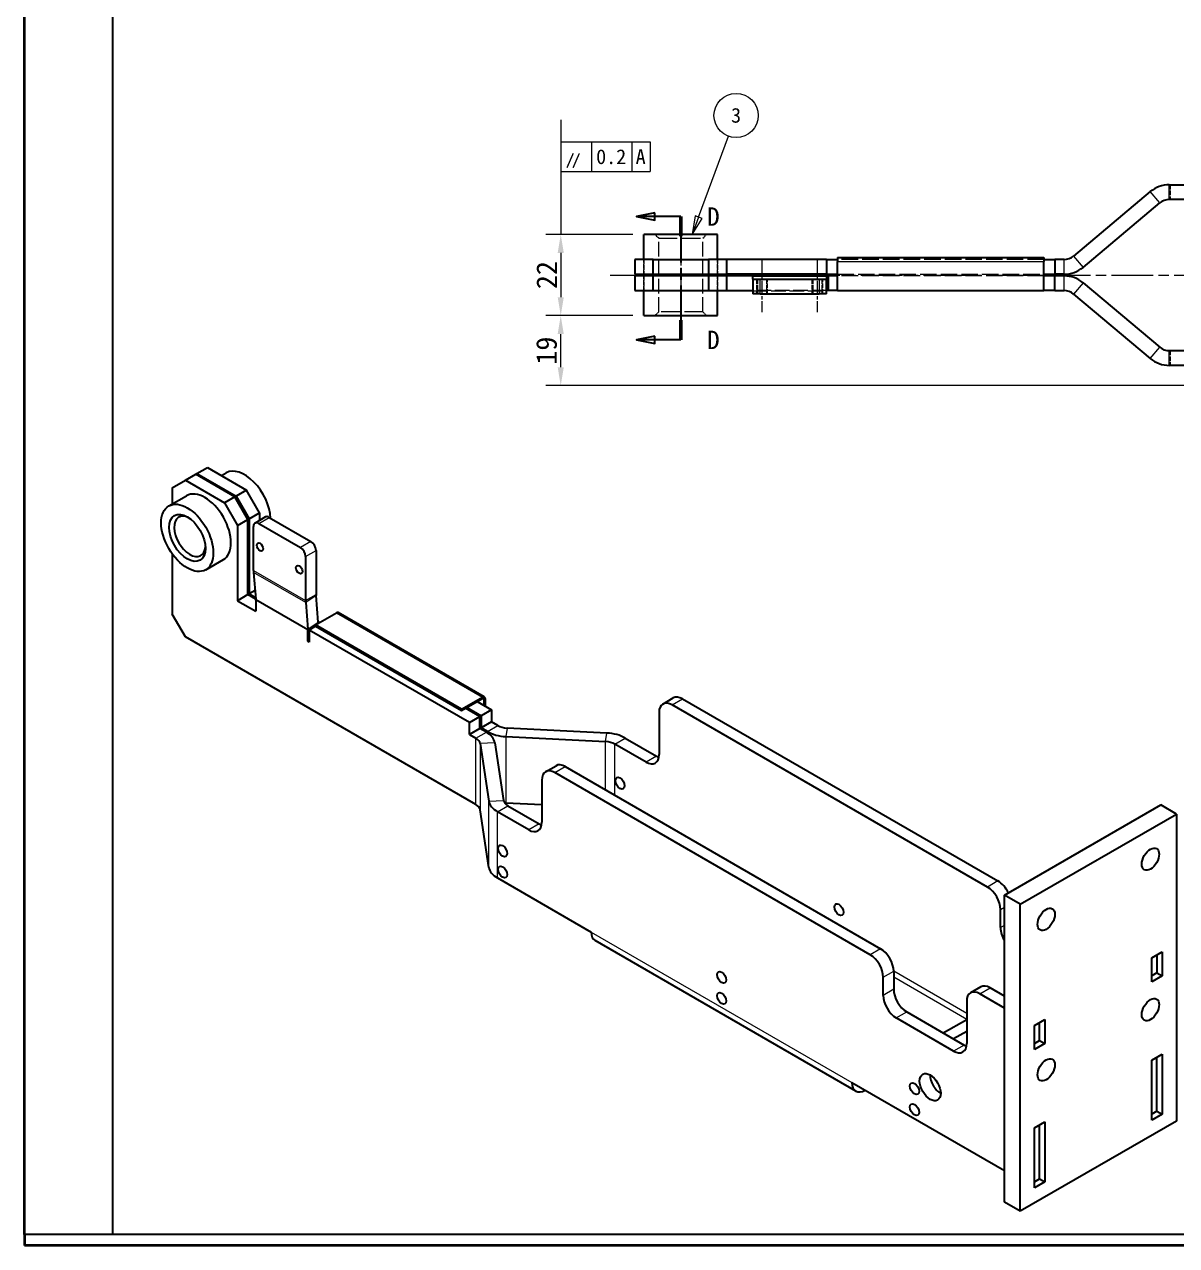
# Model space of a CAD drawing. Header units: millimetres. Extents: x 12 to 829, y 11 to 583.
# Drawn here: x 12 to 324.5, y 11 to 342.3 of the extents above; entities that cross this region are included whole.
import ezdxf

# ---------------------------------------------------------------- set-up
doc = ezdxf.new("R2010")
doc.units = ezdxf.units.MM
doc.header["$LTSCALE"] = 2
doc.linetypes.add('CHAIN', pattern=[0.3543, 0.2362, -0.0295, 0.0591, -0.0295])
doc.linetypes.add('DASHED', pattern=[0.2067, 0.1654, -0.0413])
for name, color, linetype, lineweight, true_color in [('中心线 (ISO)', 1, 'CHAIN', 18, 0xff0000), ('剖切线 (ISO)', 7, 'CHAIN', 25, 0x008000), ('尺寸 (ISO)', 7, 'Continuous', 18, 0x008000), ('符号 (ISO)', 7, 'Continuous', 18, 0x008000), ('隐藏 (ISO)', 5, 'DASHED', 18, 0x0000ff), ('隐藏窄的 (ISO)', 5, 'DASHED', 18, 0x0000ff)]:
    doc.layers.add(name, color=color, linetype=linetype, lineweight=lineweight, true_color=true_color)
for name, color, linetype, lineweight in [('可见 (ISO)', 7, 'Continuous', 25), ('可见窄的 (ISO)', 7, 'Continuous', 18), ('图框 (ISO)', 7, 'Continuous', 35)]:
    doc.layers.add(name, color=color, linetype=linetype, lineweight=lineweight)
doc.styles.add('HZ_33', font='simfang.ttf')
doc.styles.add('文本样式100', font='AIGDT___.TTF')
doc.styles.add('文本样式74', font='SimSun.ttf')
doc.styles.add('最新国标', font='simfang.ttf')
doc.styles.add('注释文本 (ISO)', font='simfang.ttf')
doc.dimstyles.new('默认 (GB)', dxfattribs={"dimscale": 2, "dimtxt": 2.8, "dimasz": 2.5, "dimexe": 2, "dimexo": 1.5, "dimgap": 0.5, "dimtad": 1, "dimtoh": 1, "dimdsep": 46, "dimtxsty": '最新国标', "dimcen": 0.09, "dimdle": 10, "dimclrd": 256, "dimclre": 256, "dimclrt": 256, "dimaunit": 1, "dimadec": 3, "dimazin": 2, "dimtfac": 0.535714, "dimtmove": 0, "dimatfit": 3, "dimfxl": 0, "dimtolj": 1, "dimtzin": 0, "dimlwd": -1, "dimlwe": -1, "dimarcsym": 0})

# ---------------------------------------------------------------- blocks, each defined once
blk = doc.blocks.new('图框 最新国标')
at = {"layer": '图框 (ISO)'}
for p, q in [((6, 7), (6, 291.5)), ((6, 7), (6, 5.5)), ((6, 7), (6, 5.5)), ((414.5, 5.5), (6, 5.5))]:
    blk.add_line(p, q, dxfattribs=at)
at = {"layer": '图框 (ISO)', "color": 7, "linetype": 'Continuous', "lineweight": 25}
for p, q in [((18, 7), (18, 290)), ((413, 7), (6, 7)), ((413, 7), (18, 7))]:
    blk.add_line(p, q, dxfattribs=at)
at = {"layer": '图框 (ISO)', "style": '文本样式74'}
blk.add_attdef('零件代号_001', (44.41, 287.25), '', height=2.5, rotation=180, dxfattribs=at)
blk = doc.blocks.new('*D10')
at = {"layer": 'Defpoints', "color": 0, "transparency": 16777216}
for p in [(180.05, 285.29), (157.48, 263.29), (180.05, 263.29)]:
    blk.add_point(p, dxfattribs=at)
at = {"layer": '尺寸 (ISO)', "color": 116, "true_color": 0x00803f, "transparency": 16777216}
for p, q in [((177.05, 285.29), (153.48, 285.29)), ((157.48, 280.29), (157.48, 268.29)), ((177.05, 263.29), (153.48, 263.29))]:
    blk.add_line(p, q, dxfattribs=at)
for points in [[(156.65, 280.29), (158.31, 280.29), (157.48, 285.29)], [(156.65, 268.29), (158.31, 268.29), (157.48, 263.29)]]:
    blk.add_solid(points, dxfattribs=at)
at = {"layer": '尺寸 (ISO)', "transparency": 16777216, "insert": (153.68, 274.29), "char_height": 5.6, "attachment_point": 5, "rotation": 90, "style": '最新国标'}
blk.add_mtext('\\A1;22', dxfattribs=at)
blk = doc.blocks.new('*D12')
at = {"layer": 'Defpoints', "color": 0, "transparency": 16777216}
for p in [(157.48, 263.29), (180.05, 263.29), (522.55, 244.29)]:
    blk.add_point(p, dxfattribs=at)
at = {"layer": '尺寸 (ISO)', "color": 116, "true_color": 0x00803f, "transparency": 16777216}
for p, q in [((177.05, 263.29), (153.48, 263.29)), ((157.48, 249.29), (157.48, 258.29)), ((519.55, 244.29), (153.48, 244.29))]:
    blk.add_line(p, q, dxfattribs=at)
for points in [[(156.65, 258.29), (158.31, 258.29), (157.48, 263.29)], [(156.65, 249.29), (158.31, 249.29), (157.48, 244.29)]]:
    blk.add_solid(points, dxfattribs=at)
at = {"layer": '尺寸 (ISO)', "transparency": 16777216, "insert": (153.65, 253.79), "char_height": 5.6, "attachment_point": 5, "rotation": 90, "style": '最新国标'}
blk.add_mtext('\\A1;19', dxfattribs=at)
blk = doc.blocks.new('引出序号2')
at = {"layer": '符号 (ISO)'}
for p, q in [((97.44, 144.99), (101.48, 155.97)), ((96.97, 145.16), (96.58, 142.65)), ((97.44, 144.99), (96.58, 142.65)), ((96.58, 142.65), (97.91, 144.82)), ((97.91, 144.82), (96.97, 145.16))]:
    blk.add_line(p, q, dxfattribs=at)
at = {"layer": '符号 (ISO)', "flags": 128}
blk.add_lwpolyline([(96.97, 145.16), (96.58, 142.65), (97.91, 144.82), (96.97, 145.16)], dxfattribs=at)
at = {"layer": '符号 (ISO)'}
blk.add_circle((102.52, 158.79), 3, dxfattribs=at)
blk.add_solid([(96.97, 145.16), (96.58, 142.65), (97.91, 144.82), (96.97, 145.16)], dxfattribs=at)
at = {"layer": '符号 (ISO)', "insert": (102.52, 158.8), "char_height": 2, "attachment_point": 5, "style": '注释文本 (ISO)'}
blk.add_mtext('3', dxfattribs=at)
blk = doc.blocks.new('二维转换剖视图0')
at = {"layer": '剖切线 (ISO)', "linetype": 'Continuous'}
for p, q in [((91.52, 145.58), (89.02, 145.08)), ((91.52, 145.08), (89.02, 145.08)), ((89.02, 145.08), (91.52, 144.58)), ((91.52, 144.58), (91.52, 145.58)), ((95.02, 145.08), (91.52, 145.08)), ((91.52, 128.85), (89.02, 128.35)), ((91.52, 128.35), (89.02, 128.35)), ((89.02, 128.35), (91.52, 127.85)), ((91.52, 127.85), (91.52, 128.85)), ((95.02, 128.35), (91.52, 128.35))]:
    blk.add_line(p, q, dxfattribs=at)
at = {"layer": '剖切线 (ISO)', "linetype": 'CHAIN', "ltscale": 13.212488}
blk.add_line((95.02, 145.08), (95.02, 128.35), dxfattribs=at)
at = {"layer": '剖切线 (ISO)', "linetype": 'Continuous', "lineweight": 50}
for p, q in [((95.02, 145.08), (95.02, 142.4)), ((95.02, 131.04), (95.02, 128.35))]:
    blk.add_line(p, q, dxfattribs=at)
at = {"layer": '剖切线 (ISO)', "linetype": 'Continuous', "flags": 128}
for points in [[(91.52, 145.58), (89.02, 145.08), (91.52, 144.58), (91.52, 145.58)], [(91.52, 128.85), (89.02, 128.35), (91.52, 127.85), (91.52, 128.85)]]:
    blk.add_lwpolyline(points, dxfattribs=at)
at = {"layer": '剖切线 (ISO)'}
for points in [[(91.52, 145.58), (89.02, 145.08), (91.52, 144.58), (91.52, 145.58)], [(91.52, 128.85), (89.02, 128.35), (91.52, 127.85), (91.52, 128.85)]]:
    blk.add_solid(points, dxfattribs=at)
at = {"layer": '剖切线 (ISO)', "char_height": 2.5, "attachment_point": 7, "style": 'HZ_33'}
for insert in [(98.59, 143.83), (98.59, 127.1)]:
    blk.add_mtext('D', dxfattribs=dict(at, insert=insert))
blk = doc.blocks.new('GDT 标识符号(&T)1')
at = {"layer": '符号 (ISO)'}
for p, q in [((78.74, 158.21), (78.74, 155.21)), ((78.74, 155.21), (90.89, 155.21)), ((78.74, 155.21), (78.74, 151.21)), ((82.9, 155.21), (82.9, 151.21)), ((88.39, 155.21), (88.39, 151.21)), ((90.89, 155.21), (90.89, 151.21)), ((78.74, 151.21), (78.74, 142.65)), ((78.74, 151.21), (90.89, 151.21))]:
    blk.add_line(p, q, dxfattribs=at)
at = {"layer": '符号 (ISO)', "char_height": 2, "attachment_point": 7}
for s, insert, style in [('0.2', (83.54, 152.17), '注释文本 (ISO)'), ('A', (88.9, 152.21), '注释文本 (ISO)'), ('f', (79.4, 151.66), '文本样式100')]:
    blk.add_mtext(s, dxfattribs=dict(at, insert=insert, style=style))

msp = doc.modelspace()

# ---------------------------------------------------------------- linework, layer by layer
at = {"layer": '中心线 (ISO)', "ltscale": 10.24949}
msp.add_line((190.048, 283.516), (190.048, 265.068), dxfattribs=at)
at = {"layer": '中心线 (ISO)', "ltscale": 7.778352}
for p, q in [((212.048, 278.212), (212.048, 264.212)), ((227.048, 278.212), (227.048, 264.212))]:
    msp.add_line(p, q, dxfattribs=at)
at = {"layer": '中心线 (ISO)', "ltscale": 23.990969}
msp.add_line((170.867, 274.292), (546.179, 274.292), dxfattribs=at)
at = {"layer": '可见 (ISO)'}
for p, q in [((322.548, 298.792), (334.548, 298.792)), ((317.406, 296.92), (296.587, 279.452)), ((299.158, 276.387), (319.977, 293.856)), ((334.548, 294.792), (322.548, 294.792)), ((200.048, 285.292), (180.048, 285.292)), ((180.048, 278.516), (180.048, 285.292)), ((200.048, 278.516), (200.048, 285.292)), ((182.548, 278.516), (177.548, 278.516)), ((177.548, 278.516), (177.548, 274.516)), ((182.548, 274.516), (182.548, 278.516)), ((182.548, 278.516), (197.548, 278.516)), ((202.548, 278.516), (197.548, 278.516)), ((197.548, 278.516), (197.548, 274.516)), ((202.548, 274.516), (202.548, 278.516)), ((229.548, 278.516), (202.548, 278.516)), ((229.548, 278.516), (232.548, 278.516)), ((229.548, 278.516), (229.548, 274.516)), ((232.548, 279.016), (288.548, 279.016)), ((232.548, 279.016), (232.548, 278.016)), ((288.548, 279.016), (288.548, 278.016)), ((288.548, 278.516), (291.548, 278.516)), ((294.016, 278.516), (291.548, 278.516)), ((291.548, 278.516), (291.548, 274.516)), ((232.548, 270.016), (232.548, 278.016)), ((288.548, 270.016), (288.548, 278.016)), ((177.548, 274.516), (182.548, 274.516)), ((182.548, 274.068), (177.548, 274.068)), ((177.548, 274.068), (177.548, 270.068)), ((180.048, 274.068), (180.048, 274.516)), ((182.548, 274.516), (197.548, 274.516)), ((182.548, 270.068), (182.548, 274.068)), ((197.548, 274.068), (182.548, 274.068)), ((197.548, 274.516), (202.548, 274.516)), ((202.548, 274.068), (197.548, 274.068)), ((197.548, 274.068), (197.548, 270.068)), ((200.048, 274.068), (200.048, 274.516)), ((229.548, 274.516), (202.548, 274.516)), ((202.548, 270.068), (202.548, 274.068)), ((209.548, 274.068), (202.548, 274.068)), ((209.548, 274.068), (229.548, 274.068)), ((209.548, 274.068), (209.548, 274.038)), ((209.548, 273.227), (209.548, 274.038)), ((209.548, 273.212), (209.548, 273.227)), ((209.548, 273.212), (211.548, 273.212)), ((209.548, 273.212), (209.548, 269.212)), ((211.548, 273.212), (227.548, 273.212)), ((227.548, 273.212), (229.548, 273.212)), ((229.548, 274.516), (232.548, 274.516)), ((229.548, 274.038), (229.548, 274.068)), ((229.548, 274.068), (230.048, 274.068)), ((229.548, 274.038), (229.548, 273.227)), ((229.548, 273.212), (229.548, 273.227)), ((229.548, 269.212), (229.548, 273.212)), ((232.548, 274.068), (230.048, 274.068)), ((230.048, 274.068), (230.048, 270.068)), ((288.548, 274.516), (291.548, 274.516)), ((291.548, 274.068), (288.548, 274.068)), ((294.016, 274.516), (291.548, 274.516)), ((294.016, 274.068), (291.548, 274.068)), ((291.548, 270.068), (291.548, 274.068)), ((299.158, 272.197), (319.977, 254.728)), ((177.548, 270.068), (182.548, 270.068)), ((180.048, 263.292), (180.048, 270.068)), ((182.548, 270.068), (197.548, 270.068)), ((197.548, 270.068), (202.548, 270.068)), ((200.048, 263.292), (200.048, 270.068)), ((202.548, 270.068), (209.548, 270.068)), ((211.548, 269.212), (209.548, 269.212)), ((211.548, 269.212), (227.548, 269.212)), ((229.548, 269.212), (227.548, 269.212)), ((230.048, 270.068), (229.548, 270.068)), ((232.548, 270.068), (230.048, 270.068)), ((288.548, 270.016), (232.548, 270.016)), ((291.548, 270.068), (288.548, 270.068)), ((291.548, 270.068), (294.016, 270.068)), ((296.587, 269.132), (317.406, 251.664)), ((180.048, 263.292), (200.048, 263.292)), ((322.548, 253.792), (334.548, 253.792)), ((334.548, 249.792), (322.548, 249.792)), ((58.8, 220.433), (61.629, 222.066)), ((61.629, 222.066), (72.235, 215.942)), ((55.655, 218.617), (58.484, 220.25)), ((58.484, 220.25), (58.8, 220.433)), ((69.09, 214.127), (58.484, 220.25)), ((58.8, 220.433), (69.407, 214.309)), ((65.417, 219.879), (66.724, 220.633)), ((52.12, 216.576), (55.655, 218.617)), ((52.12, 216.576), (52.12, 212.202)), ((55.655, 218.617), (66.262, 212.494)), ((72.235, 215.942), (69.407, 214.309)), ((75.771, 209.819), (72.235, 215.942)), ((51.167, 211.652), (55.959, 214.418)), ((69.09, 214.127), (66.262, 212.494)), ((66.262, 212.494), (69.797, 206.37)), ((72.626, 208.003), (69.09, 214.127)), ((69.407, 214.309), (72.942, 208.186)), ((72.942, 208.186), (75.771, 209.819)), ((75.771, 209.819), (75.771, 207.73)), ((69.797, 206.37), (72.626, 208.003)), ((69.797, 206.37), (69.797, 185.958)), ((72.626, 187.591), (72.626, 208.003)), ((72.942, 208.186), (72.942, 187.773)), ((74.142, 194.151), (74.142, 206.113)), ((77.384, 208.661), (74.556, 207.028)), ((75.556, 206.929), (86.87, 200.397)), ((78.384, 208.562), (89.698, 202.03)), ((91.112, 199.581), (91.112, 187.619)), ((52.12, 198.633), (52.12, 182.283)), ((61.167, 194.331), (65.959, 197.097)), ((88.284, 197.948), (88.284, 185.986)), ((74.163, 193.594), (74.736, 186.359)), ((72.626, 187.591), (69.797, 185.958)), ((69.797, 185.958), (74.747, 183.1)), ((74.735, 186.373), (72.626, 187.591)), ((74.551, 188.702), (72.942, 187.773)), ((74.705, 186.756), (72.942, 187.773)), ((74.747, 186.081), (74.747, 183.1)), ((91.696, 180.106), (91.123, 187.34)), ((55.655, 176.16), (52.12, 182.283)), ((88.305, 185.429), (88.879, 178.194)), ((90.974, 179.404), (96.631, 182.67)), ((136.729, 159.858), (97.131, 182.72)), ((90.974, 178.996), (89.243, 177.997)), ((90.974, 179.404), (90.974, 178.996)), ((130.572, 156.542), (90.974, 179.404)), ((90.974, 178.996), (130.572, 156.134)), ((92.034, 180.017), (91.687, 180.217)), ((134.475, 130.653), (55.655, 176.16)), ((88.889, 174.935), (88.889, 177.916)), ((132.73, 152.889), (89.243, 177.997)), ((89.243, 177.997), (89.243, 174.731)), ((88.889, 174.935), (89.243, 175.139)), ((89.243, 174.731), (88.889, 174.935)), ((130.572, 156.542), (136.229, 159.808)), ((130.572, 156.134), (136.229, 159.4)), ((136.582, 159.196), (136.582, 157.563)), ((136.936, 159.4), (136.936, 157.359)), ((185.189, 157.923), (188.017, 159.556)), ((190.517, 159.309), (276.077, 109.911)), ((130.572, 156.542), (130.572, 156.134)), ((135.558, 154.522), (131.669, 156.768)), ((131.986, 156.951), (135.875, 154.705)), ((134.814, 158.584), (138.703, 156.338)), ((138.703, 156.338), (135.875, 154.705)), ((138.703, 156.338), (138.703, 153.072)), ((273.249, 108.278), (187.689, 157.676)), ((132.73, 152.889), (135.558, 154.522)), ((132.73, 149.623), (132.73, 152.889)), ((135.558, 151.256), (135.558, 154.522)), ((135.875, 154.705), (135.875, 151.439)), ((138.703, 153.072), (135.875, 151.439)), ((140.449, 152.065), (138.703, 153.072)), ((184.153, 155.634), (184.153, 144.204)), ((135.558, 151.256), (132.73, 149.623)), ((132.73, 149.623), (134.475, 148.616)), ((137.304, 150.249), (135.558, 151.256)), ((137.62, 150.432), (135.875, 151.439)), ((142.58, 149.096), (169.653, 147.729)), ((170.002, 150.029), (142.928, 151.397)), ((135.632, 147.184), (138, 131.554)), ((139.616, 147.385), (141.985, 131.755)), ((180.618, 142.162), (172.133, 147.061)), ((174.961, 148.694), (183.446, 143.795)), ((153.369, 139.552), (156.198, 141.185)), ((241.429, 89.906), (155.869, 139.305)), ((158.698, 140.938), (244.258, 91.539)), ((152.334, 137.263), (152.334, 125.832)), ((138, 113.591), (135.632, 129.221)), ((142.58, 131.133), (152.334, 130.641)), ((143.141, 130.323), (151.627, 125.424)), ((277.845, 106.032), (320.272, 130.527)), ((324.514, 128.078), (320.272, 130.527)), ((148.798, 123.791), (140.313, 128.69)), ((282.088, 103.583), (324.514, 128.078)), ((324.514, 128.078), (324.514, 44.795)), ((140.313, 110.727), (165.769, 96.03)), ((282.088, 103.583), (277.845, 106.032)), ((277.845, 22.75), (277.845, 106.032)), ((282.088, 20.3), (282.088, 103.583)), ((276.784, 97.255), (276.784, 102.154)), ((237.515, 52.917), (166.804, 93.741)), ((317.797, 89.09), (320.625, 90.723)), ((319.211, 89.906), (319.211, 85.008)), ((320.625, 90.723), (320.625, 84.191)), ((317.797, 82.558), (317.797, 89.09)), ((244.965, 78.884), (244.965, 83.783)), ((247.793, 85.416), (247.793, 80.517)), ((319.211, 85.008), (317.797, 84.191)), ((320.625, 84.191), (317.797, 82.558)), ((319.211, 85.008), (320.625, 84.191)), ((271.456, 81.173), (268.628, 79.54)), ((277.845, 78.68), (273.956, 80.925)), ((267.592, 77.251), (267.592, 65.82)), ((277.845, 75.414), (271.128, 79.292)), ((251.329, 74.393), (266.885, 65.412)), ((264.057, 63.779), (248.5, 72.76)), ((261.228, 68.678), (267.592, 72.352)), ((285.977, 70.719), (288.805, 72.352)), ((285.977, 64.187), (285.977, 70.719)), ((287.391, 66.636), (287.391, 71.535)), ((288.805, 72.352), (288.805, 65.82)), ((267.592, 69.086), (264.057, 67.045)), ((285.977, 65.82), (287.391, 66.636)), ((287.391, 66.636), (288.805, 65.82)), ((288.805, 65.82), (285.977, 64.187)), ((317.797, 61.329), (320.625, 62.962)), ((320.625, 62.962), (320.625, 46.632)), ((317.797, 44.999), (317.797, 61.329)), ((319.211, 47.449), (319.211, 62.146)), ((236.479, 55.205), (277.845, 31.323)), ((319.211, 47.449), (317.797, 46.632)), ((320.625, 46.632), (317.797, 44.999)), ((319.211, 47.449), (320.625, 46.632)), ((324.514, 44.795), (282.088, 20.3)), ((285.977, 42.958), (288.805, 44.591)), ((287.391, 29.077), (287.391, 43.774)), ((288.805, 44.591), (288.805, 28.261)), ((285.977, 26.628), (285.977, 42.958)), ((285.977, 28.261), (287.391, 29.077)), ((288.805, 28.261), (285.977, 26.628)), ((287.391, 29.077), (288.805, 28.261)), ((282.088, 20.3), (277.845, 22.75))]:
    msp.add_line(p, q, dxfattribs=at)
for centre, radius, start, end in [((322.548, 290.792), 8, 90, 130), ((322.548, 290.792), 4, 90, 130), ((294.016, 282.516), 4, 270, 310), ((294.016, 282.516), 8, 270, 310), ((294.016, 266.068), 8, 50, 90), ((294.016, 266.068), 4, 50, 90), ((322.548, 257.792), 4, 230, 270), ((322.548, 257.792), 8, 230, 270)]:
    msp.add_arc(centre, radius, start, end, dxfattribs=at)
for centre, major_axis, start_param, end_param in [((71.724, 211.973), (-5, 8.66), 3.9803318, 6.2831853), ((60.959, 205.758), (-5, 8.66), 3.1415927, 6.2831853), ((56.874, 203.4), (3, -5.196), 2.4363991, 6.9883788), ((78.384, 206.929), (-1, 1.732), 5.4977871, 6.2831853), ((75.556, 205.296), (-1, 1.732), 5.4977871, 7.0685835), ((86.87, 198.764), (1, -1.732), 0.7853982, 2.3561945), ((89.698, 200.397), (-1, 1.732), 3.9269908, 5.4977871), ((79.799, 197.417), (4, 6.928), 2.3561945, 2.443461), ((71.919, 184.448), (-2, -3.464), 2.3561945, 2.443461), ((93.941, 189.252), (-4, -6.928), 5.4977871, 5.5850536), ((93.941, 189.252), (-2, -3.464), 5.4977871, 5.5850536), ((96.631, 181.854), (0.5, 0.866), 0, 0.7853982), ((86.061, 176.283), (4, 6.928), 5.541462, 5.5850536), ((86.061, 176.283), (-2, -3.464), 2.3561945, 2.443461), ((136.229, 158.992), (0.5, 0.866), 5.4977871, 7.0685835), ((136.229, 158.992), (0.25, 0.433), 5.4977871, 7.0685835), ((190.517, 155.226), (-2.5, 4.33), 5.4977871, 6.2831853), ((187.689, 153.593), (-2.5, 4.33), 5.4977871, 7.0685835), ((131.647, 146.983), (8, 0), 0.0872665, 0.7853982), ((143.277, 153.698), (-8, 0), 0.7853982, 1.4835299), ((143.277, 153.698), (-4, 0), 0.7853982, 1.4835299), ((169.304, 145.428), (-8, 0), 3.9269908, 4.6251225), ((131.647, 146.983), (4, 0), 0.0872665, 0.7853982), ((169.304, 145.428), (4, 0), 0.7853982, 1.4835299), ((180.618, 146.245), (2.5, -4.33), 5.4977871, 7.0685835), ((183.446, 147.878), (-2.5, 4.33), 2.3561945, 2.5403284), ((155.869, 135.222), (-2.5, 4.33), 5.4977871, 7.0685835), ((158.698, 136.855), (-2.5, 4.33), 5.4977871, 6.2831853), ((131.647, 129.02), (4, 0), 0.0872665, 0.7853982), ((145.97, 131.956), (-8, 0), 0.0872665, 0.7853982), ((145.97, 131.956), (-4, 0), 0.0872665, 0.7853982), ((143.277, 135.735), (-8, 0), 1.4379049, 1.4835299), ((148.798, 127.874), (2.5, -4.33), 5.4977871, 7.0685835), ((151.627, 129.507), (-2.5, 4.33), 2.3561945, 2.5403284), ((145.97, 113.993), (-8, 0), 0.0872665, 0.7853982), ((276.077, 105.828), (-2.5, 4.33), 4.5704919, 5.4977871), ((273.249, 104.195), (2.5, -4.33), 0.7853982, 2.3561945), ((280.32, 95.214), (2.5, -4.33), 3.9269908, 4.7223896), ((169.304, 98.071), (-2.5, -4.33), 5.4977871, 6.2831853), ((241.429, 85.824), (2.5, -4.33), 0.7853982, 2.3561945), ((244.258, 87.457), (-2.5, 4.33), 3.9269908, 5.4977871), ((251.329, 78.476), (-2.5, 4.33), 0.7853982, 2.3561945), ((271.128, 75.21), (-2.5, 4.33), 5.4977871, 7.0685835), ((273.956, 76.843), (-2.5, 4.33), 5.4977871, 6.2831853), ((248.5, 76.843), (2.5, -4.33), 3.9269908, 5.4977871), ((264.057, 67.861), (2.5, -4.33), 5.4977871, 7.0685835), ((266.885, 69.494), (-2.5, 4.33), 2.3561945, 2.5403284), ((260.521, 55.614), (2.025, -3.507), 3.9147201, 5.5100578), ((240.015, 57.247), (-2.5, -4.33), 5.4977871, 7.0685835)]:
    msp.add_ellipse(centre, major_axis=major_axis, ratio=0.5773503, start_param=start_param, end_param=end_param, dxfattribs=at)
for centre, major_axis in [((56.167, 202.991), (-5, 8.66)), ((56.167, 202.991), (-3.5, 6.062)), ((75.909, 200.509), (0.615, -1.065)), ((86.516, 194.385), (0.615, -1.065)), ((173.547, 136.447), (0.875, -1.516)), ((141.727, 118.076), (0.875, -1.516)), ((317.443, 115.83), (1.662, 2.878)), ((141.727, 112.36), (0.875, -1.516)), ((232.944, 102.154), (0.875, -1.516)), ((289.159, 99.5), (1.662, 2.878)), ((201.124, 83.783), (0.875, -1.516)), ((201.124, 78.067), (0.875, -1.516)), ((317.443, 75.005), (1.662, 2.878)), ((289.159, 58.675), (1.662, 2.878)), ((257.693, 53.981), (2.025, -3.507)), ((253.45, 53.572), (0.875, -1.516)), ((253.45, 47.857), (0.875, -1.516))]:
    msp.add_ellipse(centre, major_axis=major_axis, ratio=0.5773503, dxfattribs=at)
at = {"layer": '可见窄的 (ISO)'}
for p, q in [((322.548, 294.792), (322.548, 298.792)), ((319.977, 293.856), (317.406, 296.92)), ((294.016, 274.516), (294.016, 278.516)), ((296.587, 279.452), (299.158, 276.387)), ((232.548, 278.016), (288.548, 278.016)), ((229.548, 274.038), (209.548, 274.038)), ((209.548, 273.227), (229.548, 273.227)), ((211.548, 269.212), (211.548, 273.212)), ((227.548, 273.212), (227.548, 269.212)), ((294.016, 270.068), (294.016, 274.068)), ((299.158, 272.197), (296.587, 269.132)), ((317.406, 251.664), (319.977, 254.728)), ((322.548, 249.792), (322.548, 253.792)), ((75.556, 206.929), (78.384, 208.562)), ((89.698, 202.03), (86.87, 200.397)), ((88.284, 197.948), (91.112, 199.581)), ((74.142, 194.151), (88.284, 185.986)), ((88.305, 185.429), (74.163, 193.594)), ((74.736, 186.359), (88.879, 178.194)), ((88.889, 177.916), (74.747, 186.081)), ((88.284, 185.986), (91.112, 187.619)), ((91.123, 187.34), (88.305, 185.429)), ((96.631, 182.67), (136.229, 159.808)), ((88.879, 178.194), (91.696, 180.106)), ((90.974, 179.119), (88.889, 177.916)), ((136.229, 159.808), (136.229, 159.4)), ((136.582, 159.196), (136.229, 159.4)), ((136.936, 159.4), (136.582, 159.196)), ((187.689, 157.676), (190.517, 159.309)), ((134.475, 148.616), (137.304, 150.249)), ((137.62, 150.432), (140.449, 152.065)), ((137.62, 150.055), (137.62, 150.432)), ((142.928, 151.397), (142.58, 149.096)), ((142.58, 149.096), (142.58, 131.133)), ((169.653, 147.729), (170.002, 150.029)), ((134.475, 130.653), (134.475, 148.616)), ((139.616, 147.385), (135.632, 147.184)), ((135.632, 147.184), (135.632, 129.221)), ((169.653, 134.613), (169.653, 147.729)), ((172.133, 147.061), (174.961, 148.694)), ((172.133, 133.181), (172.133, 147.061)), ((183.446, 143.795), (180.618, 142.162)), ((155.869, 139.305), (158.698, 140.938)), ((138, 131.554), (141.985, 131.755)), ((138, 113.591), (138, 131.554)), ((140.313, 128.69), (143.141, 130.323)), ((140.313, 110.727), (140.313, 128.69)), ((151.627, 125.424), (148.798, 123.791)), ((276.077, 109.911), (273.249, 108.278)), ((276.784, 102.154), (277.845, 102.766)), ((277.845, 97.867), (276.784, 97.255)), ((165.769, 96.03), (236.479, 55.205)), ((244.258, 91.539), (241.429, 89.906)), ((244.965, 83.783), (247.793, 85.416)), ((267.592, 73.985), (247.793, 85.416)), ((267.592, 72.352), (247.793, 83.783)), ((247.793, 80.517), (244.965, 78.884)), ((271.128, 79.292), (273.956, 80.925)), ((248.5, 72.76), (251.329, 74.393)), ((266.885, 65.412), (264.057, 63.779))]:
    msp.add_line(p, q, dxfattribs=at)
at = {"layer": '隐藏 (ISO)', "ltscale": 3.809293}
for p, q in [((322.798, 298.792), (322.798, 294.792)), ((180.048, 274.516), (180.048, 278.516)), ((180.048, 278.516), (180.048, 274.516)), ((200.048, 274.516), (200.048, 278.516)), ((200.048, 278.516), (200.048, 274.516)), ((180.048, 270.068), (180.048, 274.068)), ((180.048, 274.068), (180.048, 270.068)), ((200.048, 270.068), (200.048, 274.068)), ((200.048, 274.068), (200.048, 270.068)), ((210.548, 273.212), (210.548, 269.212)), ((210.818, 273.212), (210.818, 269.212)), ((213.277, 273.212), (213.277, 269.212)), ((213.548, 269.212), (213.548, 273.212)), ((225.548, 273.212), (225.548, 269.212)), ((225.818, 273.212), (225.818, 269.212)), ((228.277, 273.212), (228.277, 269.212)), ((228.548, 269.212), (228.548, 273.212)), ((322.798, 253.792), (322.798, 249.792))]:
    msp.add_line(p, q, dxfattribs=at)
at = {"layer": '隐藏 (ISO)', "ltscale": 1.346724}
for p, q in [((184.048, 284.292), (183.048, 285.292)), ((196.048, 284.292), (197.048, 285.292)), ((184.048, 264.292), (183.048, 263.292)), ((196.048, 264.292), (197.048, 263.292))]:
    msp.add_line(p, q, dxfattribs=at)
at = {"layer": '隐藏 (ISO)', "ltscale": 15.198803}
for p, q in [((184.048, 284.292), (196.048, 284.292)), ((196.048, 264.292), (184.048, 264.292))]:
    msp.add_line(p, q, dxfattribs=at)
at = {"layer": '隐藏 (ISO)', "ltscale": 12.094824}
for p, q in [((184.048, 264.292), (184.048, 284.292)), ((196.048, 264.292), (196.048, 284.292)), ((229.548, 270.068), (209.548, 270.068))]:
    msp.add_line(p, q, dxfattribs=at)
at = {"layer": '隐藏 (ISO)', "ltscale": 13.546203}
for p, q in [((288.548, 278.516), (232.548, 278.516)), ((232.548, 274.516), (288.548, 274.516)), ((288.548, 274.068), (232.548, 274.068)), ((288.548, 270.068), (232.548, 270.068))]:
    msp.add_line(p, q, dxfattribs=at)
at = {"layer": '隐藏窄的 (ISO)', "ltscale": 12.094824}
for p, q in [((209.548, 270.053), (229.548, 270.053)), ((229.548, 269.242), (209.548, 269.242))]:
    msp.add_line(p, q, dxfattribs=at)

# ---------------------------------------------------------------- block references
at = {"xscale": 2, "yscale": 2, "zscale": 2}
msp.add_blockref('图框 最新国标', (0, 0), dxfattribs=at)
at = {"layer": '剖切线 (ISO)', "xscale": 2, "yscale": 2, "zscale": 2}
msp.add_blockref('二维转换剖视图0', (0, 0), dxfattribs=at)
at = {"layer": '符号 (ISO)', "xscale": 2, "yscale": 2, "zscale": 2}
for name in ['引出序号2', 'GDT 标识符号(&T)1']:
    msp.add_blockref(name, (0, 0), dxfattribs=at)

# ---------------------------------------------------------------- dimensions: what is measured, and where the dimension line sits
at = {"layer": '尺寸 (ISO)', "color": 116, "true_color": 0x00803f}
for p1, angle, picture, middle in [((180.048, 285.292), 270, '*D10', (157.481, 274.292)), ((522.548, 244.292), 90, '*D12', (157.481, 253.792))]:
    dim = msp.add_linear_dim(base=(157.481, 263.292), p1=p1, p2=(180.048, 263.292), angle=angle, dimstyle='默认 (GB)', override={"dimgap": 0.5, "dimtoh": 0, "dimdec": 2, "dimtol": 0, "dimlim": 0, "dimtp": 0, "dimtm": 0, "dimtdec": 2, "dimtofl": 0, "dimatfit": 1}, dxfattribs=at)
    dim.commit()
    dim.dimension.update_dxf_attribs({"geometry": picture, "text_midpoint": middle, "dimtype": 160})

doc.saveas('drawing.dxf')
